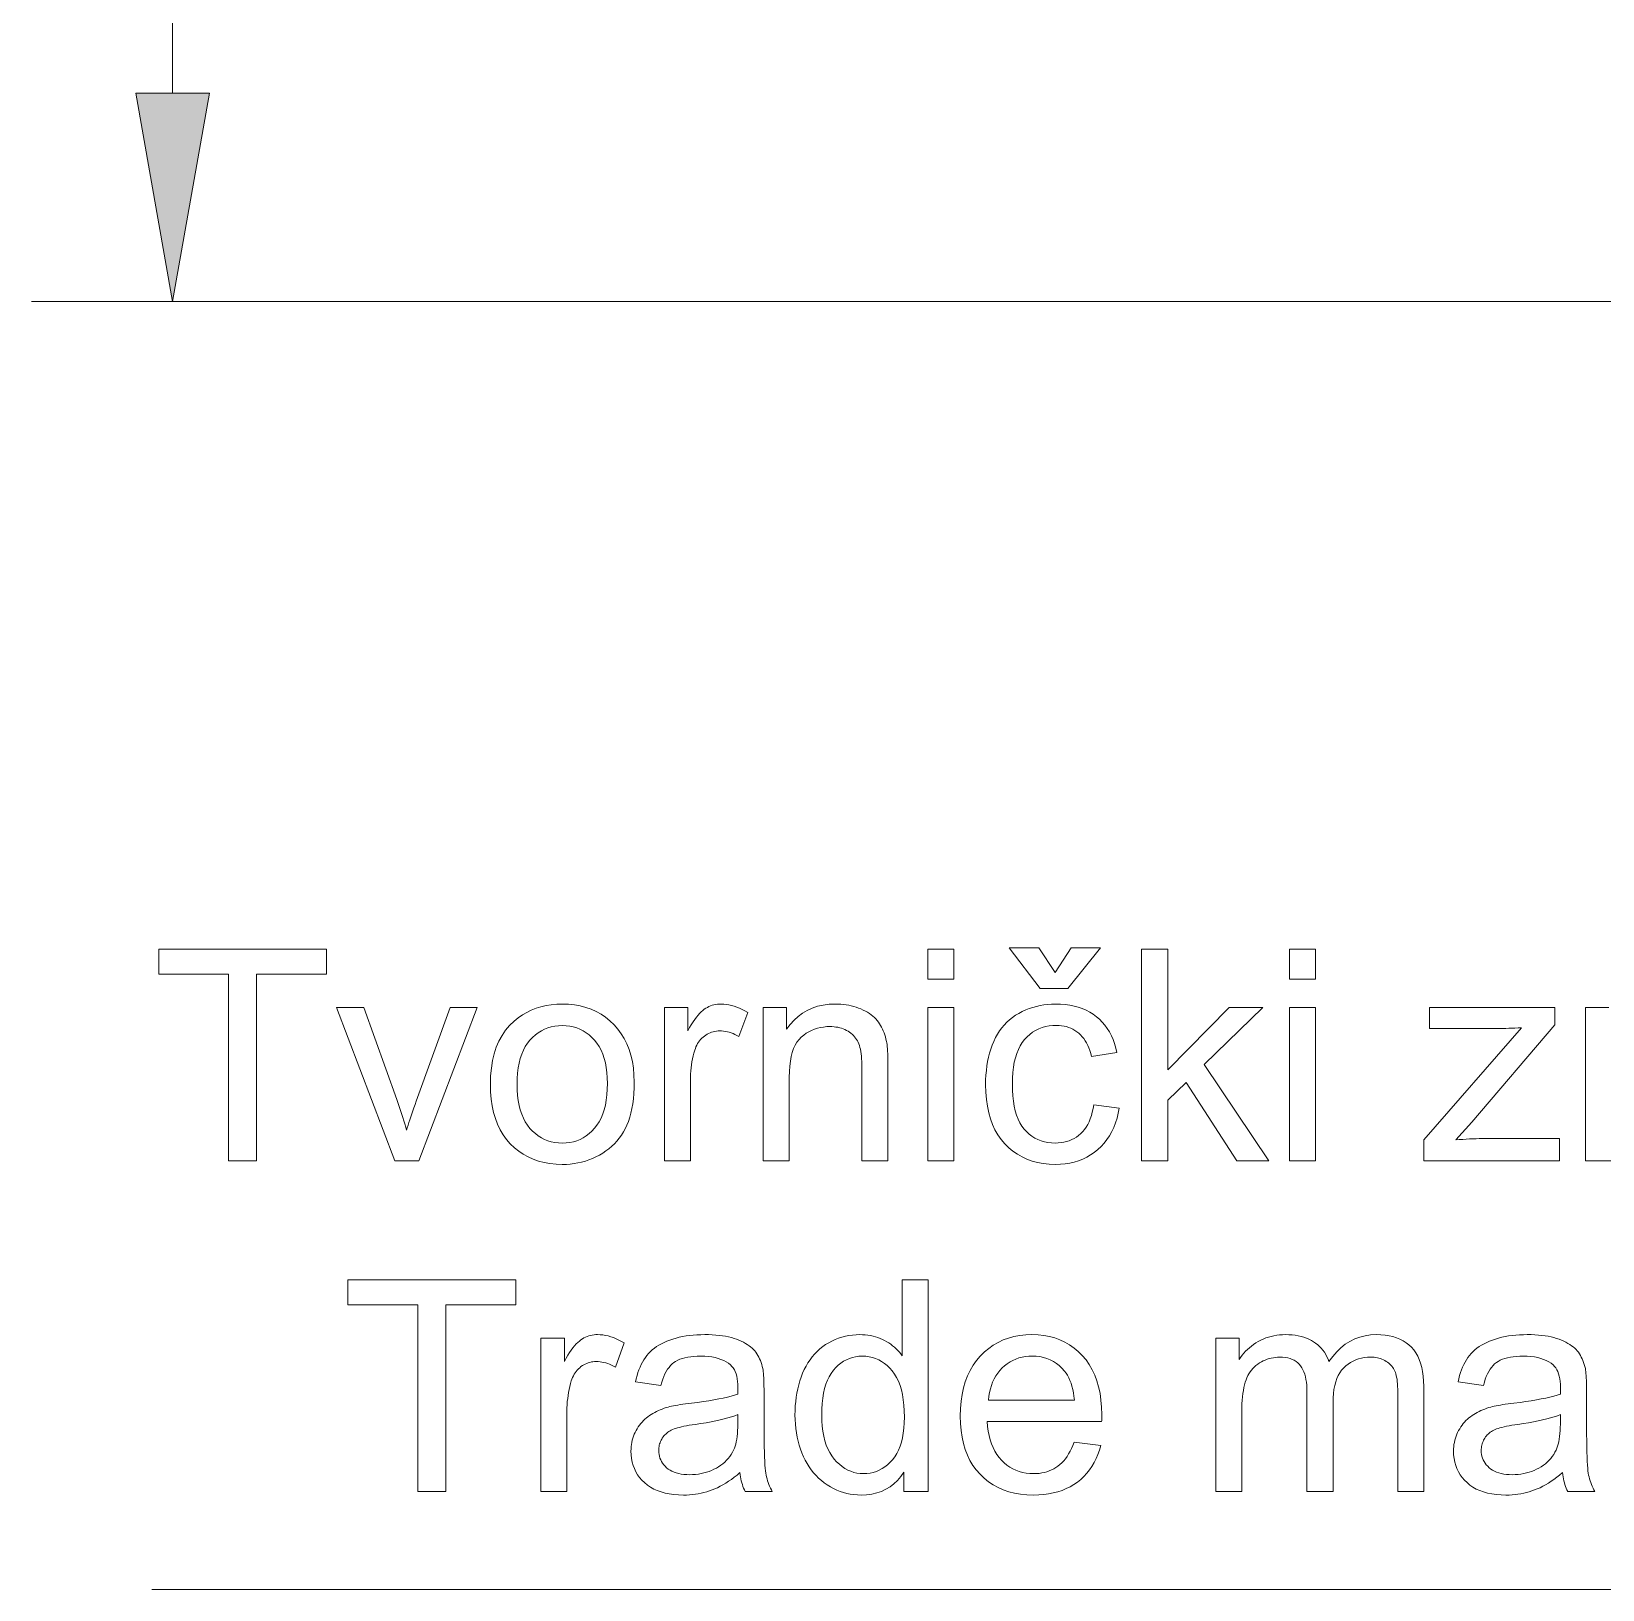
# Model space of a CAD drawing. Extents: x 0 to 297, y 0 to 420.
# Drawn here: x 26.98 to 49.23, y 108.75 to 130.82 of the extents above; entities that cross this region are included whole.
import ezdxf

# ---------------------------------------------------------------- set-up
doc = ezdxf.new("R2010")
doc.units = 0

msp = doc.modelspace()

# ---------------------------------------------------------------- linework, layer by layer
at = {"color": 7, "lineweight": 13}
for p, q in [((28.981, 129.944), (28.981, 364.335)), ((69.775, 126.99), (26.981, 126.99))]:
    msp.add_line(p, q, dxfattribs=at)
for points in [[(72.869, 130.515), (58.469, 108.75), (28.686, 108.75)], [(49.356, 114.82), (48.988, 114.82), (48.988, 116.993), (49.319, 116.993)]]:
    msp.add_lwpolyline(points, dxfattribs=at)
for points in [[(28.46, 129.944), (28.981, 126.99), (29.502, 129.944)], [(29.772, 114.82), (29.772, 117.466), (28.784, 117.466), (28.784, 117.82), (31.162, 117.82), (31.162, 117.466), (30.169, 117.466), (30.169, 114.82)], [(39.677, 117.396), (39.677, 117.82), (40.045, 117.82), (40.045, 117.396)], [(41.478, 117.488), (41.703, 117.836), (42.12, 117.836), (41.66, 117.263), (41.267, 117.263), (40.825, 117.836), (41.246, 117.836)], [(42.703, 114.82), (42.703, 117.82), (43.072, 117.82), (43.072, 116.109), (43.943, 116.993), (44.42, 116.993), (43.589, 116.187), (44.504, 114.82), (44.05, 114.82), (43.332, 115.931), (43.072, 115.682), (43.072, 114.82)], [(44.799, 117.396), (44.799, 117.82), (45.167, 117.82), (45.167, 117.396)], [(33.48, 115.907), (33.484, 116.024), (33.494, 116.136), (33.51, 116.241), (33.534, 116.339), (33.564, 116.432), (33.601, 116.518), (33.645, 116.598), (33.695, 116.672), (33.752, 116.74), (33.816, 116.801), (33.873, 116.847), (33.933, 116.888), (33.995, 116.924), (34.06, 116.955), (34.127, 116.982), (34.196, 117.004), (34.269, 117.021), (34.343, 117.033), (34.42, 117.04), (34.499, 117.042), (34.587, 117.039), (34.672, 117.031), (34.753, 117.016), (34.832, 116.995), (34.907, 116.969), (34.978, 116.937), (35.047, 116.898), (35.112, 116.854), (35.173, 116.805), (35.232, 116.749), (35.286, 116.688), (35.334, 116.622), (35.377, 116.552), (35.414, 116.478), (35.445, 116.399), (35.471, 116.316), (35.491, 116.228), (35.505, 116.135), (35.514, 116.039), (35.516, 115.937), (35.515, 115.855), (35.511, 115.777), (35.505, 115.702), (35.496, 115.63), (35.485, 115.563), (35.471, 115.498), (35.455, 115.438), (35.436, 115.381), (35.414, 115.327), (35.391, 115.277), (35.364, 115.23), (35.336, 115.185), (35.305, 115.143), (35.272, 115.102), (35.236, 115.064), (35.198, 115.028), (35.158, 114.993), (35.116, 114.961), (35.071, 114.932), (35.024, 114.904), (34.976, 114.879), (34.926, 114.856), (34.876, 114.836), (34.825, 114.819), (34.773, 114.804), (34.72, 114.792), (34.666, 114.783), (34.611, 114.776), (34.556, 114.772), (34.499, 114.771), (34.41, 114.774), (34.324, 114.783), (34.241, 114.797), (34.162, 114.818), (34.087, 114.844), (34.015, 114.876), (33.946, 114.914), (33.881, 114.958), (33.82, 115.008), (33.762, 115.064), (33.708, 115.125), (33.66, 115.191), (33.618, 115.262), (33.582, 115.339), (33.551, 115.421), (33.525, 115.508), (33.506, 115.6), (33.491, 115.697), (33.483, 115.799)], [(35.944, 114.82), (35.944, 116.993), (36.276, 116.993), (36.276, 116.664), (36.301, 116.708), (36.326, 116.75), (36.35, 116.788), (36.374, 116.824), (36.398, 116.856), (36.421, 116.885), (36.444, 116.91), (36.466, 116.933), (36.488, 116.952), (36.51, 116.969), (36.532, 116.983), (36.554, 116.995), (36.576, 117.006), (36.599, 117.016), (36.623, 117.024), (36.647, 117.031), (36.671, 117.036), (36.696, 117.039), (36.721, 117.042), (36.746, 117.042), (36.784, 117.041), (36.821, 117.038), (36.859, 117.032), (36.896, 117.023), (36.934, 117.013), (36.972, 117), (37.01, 116.984), (37.048, 116.966), (37.086, 116.946), (37.125, 116.924), (36.998, 116.582), (36.971, 116.597), (36.944, 116.611), (36.917, 116.623), (36.89, 116.633), (36.863, 116.642), (36.836, 116.649), (36.809, 116.655), (36.782, 116.659), (36.755, 116.661), (36.728, 116.662), (36.704, 116.661), (36.681, 116.659), (36.658, 116.655), (36.635, 116.65), (36.613, 116.644), (36.592, 116.636), (36.571, 116.626), (36.55, 116.615), (36.53, 116.603), (36.511, 116.589), (36.492, 116.574), (36.475, 116.558), (36.458, 116.54), (36.443, 116.522), (36.429, 116.502), (36.415, 116.482), (36.403, 116.46), (36.392, 116.437), (36.383, 116.413), (36.374, 116.388), (36.362, 116.348), (36.352, 116.307), (36.343, 116.266), (36.335, 116.224), (36.328, 116.182), (36.322, 116.139), (36.318, 116.094), (36.315, 116.05), (36.313, 116.004), (36.312, 115.958), (36.312, 114.82)], [(37.344, 114.82), (37.344, 116.993), (37.675, 116.993), (37.675, 116.684), (37.725, 116.752), (37.78, 116.813), (37.838, 116.867), (37.901, 116.913), (37.968, 116.953), (38.039, 116.985), (38.115, 117.01), (38.195, 117.028), (38.279, 117.039), (38.367, 117.042), (38.406, 117.042), (38.444, 117.04), (38.482, 117.036), (38.519, 117.031), (38.556, 117.025), (38.591, 117.017), (38.626, 117.008), (38.661, 116.997), (38.695, 116.985), (38.728, 116.972), (38.76, 116.957), (38.791, 116.942), (38.82, 116.925), (38.847, 116.908), (38.872, 116.89), (38.896, 116.871), (38.918, 116.851), (38.939, 116.831), (38.958, 116.809), (38.975, 116.787), (38.991, 116.763), (39.006, 116.739), (39.019, 116.714), (39.032, 116.688), (39.044, 116.661), (39.055, 116.634), (39.065, 116.605), (39.074, 116.576), (39.082, 116.546), (39.089, 116.514), (39.093, 116.492), (39.097, 116.467), (39.1, 116.439), (39.102, 116.408), (39.105, 116.374), (39.107, 116.336), (39.108, 116.296), (39.109, 116.252), (39.11, 116.206), (39.11, 116.156), (39.11, 114.82), (38.741, 114.82), (38.741, 116.142), (38.741, 116.186), (38.74, 116.227), (38.738, 116.267), (38.735, 116.304), (38.731, 116.339), (38.726, 116.371), (38.72, 116.401), (38.714, 116.429), (38.707, 116.455), (38.699, 116.479), (38.689, 116.5), (38.679, 116.521), (38.667, 116.541), (38.653, 116.561), (38.639, 116.579), (38.623, 116.596), (38.606, 116.613), (38.587, 116.628), (38.567, 116.643), (38.546, 116.657), (38.524, 116.669), (38.501, 116.681), (38.477, 116.691), (38.452, 116.699), (38.427, 116.707), (38.401, 116.713), (38.374, 116.717), (38.347, 116.72), (38.318, 116.722), (38.289, 116.723), (38.243, 116.722), (38.198, 116.717), (38.154, 116.71), (38.111, 116.699), (38.07, 116.686), (38.03, 116.669), (37.991, 116.65), (37.954, 116.628), (37.918, 116.602), (37.883, 116.574), (37.851, 116.541), (37.822, 116.503), (37.796, 116.46), (37.774, 116.411), (37.755, 116.357), (37.739, 116.298), (37.728, 116.233), (37.719, 116.163), (37.714, 116.088), (37.712, 116.007), (37.712, 114.82)], [(42.024, 115.616), (42.386, 115.569), (42.372, 115.496), (42.355, 115.426), (42.334, 115.359), (42.309, 115.295), (42.28, 115.235), (42.248, 115.178), (42.212, 115.124), (42.173, 115.074), (42.129, 115.027), (42.082, 114.983), (42.032, 114.942), (41.98, 114.906), (41.925, 114.875), (41.869, 114.847), (41.81, 114.824), (41.749, 114.805), (41.685, 114.79), (41.62, 114.779), (41.552, 114.773), (41.482, 114.771), (41.394, 114.774), (41.31, 114.783), (41.23, 114.797), (41.153, 114.818), (41.079, 114.844), (41.009, 114.876), (40.943, 114.914), (40.88, 114.958), (40.82, 115.007), (40.764, 115.063), (40.713, 115.123), (40.667, 115.189), (40.626, 115.26), (40.591, 115.336), (40.561, 115.417), (40.537, 115.503), (40.518, 115.595), (40.504, 115.691), (40.496, 115.792), (40.493, 115.898), (40.494, 115.968), (40.498, 116.036), (40.504, 116.102), (40.512, 116.166), (40.522, 116.228), (40.535, 116.289), (40.55, 116.348), (40.568, 116.405), (40.588, 116.461), (40.61, 116.514), (40.634, 116.566), (40.661, 116.615), (40.691, 116.661), (40.723, 116.704), (40.757, 116.745), (40.794, 116.784), (40.833, 116.819), (40.874, 116.852), (40.918, 116.883), (40.965, 116.91), (41.013, 116.935), (41.062, 116.958), (41.112, 116.978), (41.162, 116.995), (41.214, 117.009), (41.266, 117.021), (41.319, 117.031), (41.373, 117.037), (41.428, 117.041), (41.484, 117.042), (41.553, 117.041), (41.62, 117.035), (41.684, 117.026), (41.746, 117.014), (41.805, 116.998), (41.862, 116.978), (41.916, 116.955), (41.968, 116.928), (42.016, 116.897), (42.063, 116.863), (42.106, 116.826), (42.146, 116.786), (42.183, 116.742), (42.217, 116.696), (42.247, 116.647), (42.275, 116.594), (42.299, 116.539), (42.319, 116.481), (42.337, 116.419), (42.351, 116.355), (41.993, 116.3), (41.982, 116.342), (41.97, 116.383), (41.955, 116.421), (41.94, 116.457), (41.922, 116.491), (41.903, 116.523), (41.883, 116.553), (41.861, 116.58), (41.837, 116.606), (41.812, 116.629), (41.786, 116.65), (41.758, 116.669), (41.729, 116.685), (41.699, 116.7), (41.669, 116.712), (41.637, 116.722), (41.604, 116.73), (41.569, 116.735), (41.534, 116.738), (41.498, 116.74), (41.443, 116.738), (41.391, 116.732), (41.34, 116.722), (41.292, 116.708), (41.246, 116.69), (41.202, 116.668), (41.159, 116.642), (41.119, 116.612), (41.082, 116.578), (41.046, 116.54), (41.013, 116.498), (40.983, 116.451), (40.957, 116.399), (40.934, 116.343), (40.915, 116.282), (40.9, 116.217), (40.887, 116.147), (40.879, 116.072), (40.874, 115.993), (40.872, 115.909), (40.873, 115.823), (40.878, 115.743), (40.887, 115.667), (40.899, 115.597), (40.914, 115.531), (40.932, 115.469), (40.954, 115.413), (40.979, 115.361), (41.008, 115.314), (41.04, 115.272), (41.074, 115.235), (41.111, 115.201), (41.149, 115.171), (41.19, 115.145), (41.233, 115.123), (41.278, 115.106), (41.325, 115.092), (41.374, 115.082), (41.425, 115.076), (41.478, 115.074), (41.52, 115.075), (41.561, 115.079), (41.601, 115.086), (41.64, 115.095), (41.677, 115.107), (41.712, 115.122), (41.746, 115.139), (41.779, 115.159), (41.81, 115.182), (41.84, 115.207), (41.868, 115.235), (41.894, 115.266), (41.917, 115.299), (41.939, 115.336), (41.958, 115.376), (41.976, 115.418), (41.991, 115.463), (42.004, 115.511), (42.015, 115.562)], [(32.126, 114.82), (31.299, 116.993), (31.688, 116.993), (32.154, 115.692), (32.169, 115.649), (32.184, 115.607), (32.199, 115.564), (32.213, 115.521), (32.227, 115.477), (32.241, 115.433), (32.254, 115.389), (32.267, 115.344), (32.281, 115.299), (32.293, 115.254), (32.304, 115.289), (32.315, 115.325), (32.326, 115.363), (32.339, 115.402), (32.352, 115.443), (32.366, 115.485), (32.381, 115.529), (32.397, 115.573), (32.413, 115.62), (32.43, 115.667), (32.913, 116.993), (33.292, 116.993), (32.469, 114.82)], [(39.677, 114.82), (39.677, 116.993), (40.045, 116.993), (40.045, 114.82)], [(44.799, 114.82), (44.799, 116.993), (45.167, 116.993), (45.167, 114.82)], [(46.698, 114.82), (46.698, 115.119), (48.081, 116.707), (48.035, 116.704), (47.989, 116.702), (47.945, 116.701), (47.902, 116.699), (47.86, 116.698), (47.819, 116.696), (47.779, 116.696), (47.74, 116.695), (47.702, 116.695), (47.666, 116.694), (46.78, 116.694), (46.78, 116.993), (48.556, 116.993), (48.556, 116.75), (47.379, 115.37), (47.152, 115.119), (47.201, 115.122), (47.25, 115.125), (47.298, 115.128), (47.345, 115.131), (47.392, 115.133), (47.438, 115.134), (47.484, 115.136), (47.529, 115.136), (47.573, 115.137), (47.617, 115.137), (48.621, 115.137), (48.621, 114.82)], [(33.859, 115.907), (33.861, 115.825), (33.866, 115.748), (33.875, 115.675), (33.888, 115.606), (33.904, 115.542), (33.924, 115.481), (33.948, 115.425), (33.975, 115.373), (34.006, 115.325), (34.041, 115.281), (34.078, 115.242), (34.118, 115.207), (34.159, 115.176), (34.202, 115.149), (34.247, 115.126), (34.293, 115.107), (34.342, 115.092), (34.393, 115.082), (34.445, 115.076), (34.499, 115.074), (34.553, 115.076), (34.605, 115.082), (34.656, 115.093), (34.704, 115.107), (34.751, 115.126), (34.795, 115.149), (34.838, 115.176), (34.879, 115.207), (34.918, 115.243), (34.956, 115.282), (34.99, 115.326), (35.021, 115.375), (35.049, 115.427), (35.072, 115.485), (35.092, 115.546), (35.109, 115.612), (35.121, 115.682), (35.131, 115.757), (35.136, 115.836), (35.138, 115.919), (35.136, 115.998), (35.13, 116.072), (35.121, 116.143), (35.109, 116.21), (35.092, 116.273), (35.072, 116.332), (35.048, 116.388), (35.021, 116.439), (34.989, 116.486), (34.955, 116.53), (34.917, 116.569), (34.878, 116.605), (34.837, 116.636), (34.794, 116.663), (34.749, 116.686), (34.703, 116.704), (34.655, 116.719), (34.605, 116.729), (34.553, 116.735), (34.499, 116.737), (34.445, 116.735), (34.393, 116.729), (34.342, 116.719), (34.293, 116.704), (34.247, 116.686), (34.202, 116.663), (34.159, 116.636), (34.118, 116.605), (34.078, 116.57), (34.041, 116.531), (34.006, 116.487), (33.975, 116.44), (33.948, 116.388), (33.924, 116.332), (33.904, 116.271), (33.888, 116.207), (33.875, 116.138), (33.866, 116.065), (33.861, 115.988)], [(32.451, 110.138), (32.451, 112.784), (31.462, 112.784), (31.462, 113.138), (33.84, 113.138), (33.84, 112.784), (32.848, 112.784), (32.848, 110.138)], [(39.337, 110.138), (39.337, 110.412), (39.294, 110.351), (39.247, 110.296), (39.195, 110.247), (39.141, 110.205), (39.082, 110.17), (39.019, 110.14), (38.952, 110.118), (38.882, 110.102), (38.807, 110.092), (38.729, 110.089), (38.678, 110.09), (38.627, 110.094), (38.577, 110.102), (38.528, 110.112), (38.48, 110.125), (38.432, 110.14), (38.386, 110.159), (38.34, 110.18), (38.295, 110.205), (38.251, 110.232), (38.209, 110.262), (38.168, 110.294), (38.129, 110.328), (38.093, 110.365), (38.058, 110.404), (38.025, 110.445), (37.994, 110.488), (37.966, 110.534), (37.939, 110.582), (37.914, 110.632), (37.891, 110.684), (37.871, 110.738), (37.853, 110.793), (37.837, 110.85), (37.824, 110.908), (37.813, 110.968), (37.805, 111.029), (37.799, 111.092), (37.795, 111.157), (37.794, 111.222), (37.795, 111.287), (37.798, 111.35), (37.804, 111.412), (37.811, 111.473), (37.821, 111.533), (37.833, 111.591), (37.847, 111.648), (37.863, 111.704), (37.882, 111.759), (37.902, 111.813), (37.925, 111.865), (37.95, 111.914), (37.977, 111.961), (38.007, 112.005), (38.038, 112.047), (38.072, 112.086), (38.107, 112.123), (38.145, 112.158), (38.186, 112.19), (38.228, 112.219), (38.272, 112.246), (38.317, 112.27), (38.363, 112.291), (38.41, 112.309), (38.458, 112.325), (38.507, 112.338), (38.557, 112.348), (38.608, 112.355), (38.66, 112.359), (38.713, 112.36), (38.752, 112.359), (38.79, 112.357), (38.827, 112.353), (38.863, 112.347), (38.899, 112.34), (38.933, 112.33), (38.967, 112.32), (39, 112.307), (39.032, 112.293), (39.063, 112.277), (39.093, 112.26), (39.122, 112.242), (39.15, 112.223), (39.176, 112.203), (39.202, 112.182), (39.226, 112.16), (39.25, 112.137), (39.272, 112.113), (39.293, 112.088), (39.312, 112.061), (39.312, 113.138), (39.679, 113.138), (39.679, 110.138)], [(34.196, 110.138), (34.196, 112.311), (34.528, 112.311), (34.528, 111.982), (34.553, 112.026), (34.578, 112.068), (34.602, 112.106), (34.626, 112.141), (34.65, 112.174), (34.673, 112.202), (34.696, 112.228), (34.719, 112.251), (34.741, 112.27), (34.762, 112.287), (34.784, 112.301), (34.806, 112.313), (34.829, 112.324), (34.852, 112.334), (34.875, 112.342), (34.899, 112.348), (34.923, 112.354), (34.948, 112.357), (34.973, 112.36), (34.999, 112.36), (35.036, 112.359), (35.073, 112.356), (35.111, 112.35), (35.149, 112.341), (35.186, 112.331), (35.224, 112.318), (35.262, 112.302), (35.301, 112.284), (35.339, 112.264), (35.377, 112.242), (35.25, 111.9), (35.223, 111.915), (35.196, 111.929), (35.169, 111.941), (35.142, 111.951), (35.115, 111.96), (35.088, 111.967), (35.061, 111.972), (35.034, 111.976), (35.007, 111.979), (34.98, 111.98), (34.956, 111.979), (34.933, 111.977), (34.91, 111.973), (34.888, 111.968), (34.866, 111.961), (34.844, 111.953), (34.823, 111.944), (34.803, 111.933), (34.783, 111.921), (34.763, 111.907), (34.745, 111.892), (34.727, 111.876), (34.711, 111.858), (34.695, 111.84), (34.681, 111.82), (34.668, 111.8), (34.656, 111.778), (34.645, 111.755), (34.635, 111.731), (34.626, 111.705), (34.615, 111.666), (34.604, 111.625), (34.595, 111.584), (34.587, 111.542), (34.58, 111.5), (34.575, 111.456), (34.57, 111.412), (34.567, 111.368), (34.565, 111.322), (34.565, 111.276), (34.565, 110.138)], [(37.014, 110.406), (36.974, 110.372), (36.933, 110.34), (36.893, 110.311), (36.853, 110.283), (36.814, 110.258), (36.774, 110.234), (36.735, 110.213), (36.697, 110.193), (36.658, 110.176), (36.62, 110.16), (36.582, 110.147), (36.544, 110.135), (36.504, 110.124), (36.465, 110.115), (36.424, 110.107), (36.383, 110.1), (36.342, 110.095), (36.3, 110.092), (36.257, 110.089), (36.214, 110.089), (36.144, 110.091), (36.078, 110.096), (36.014, 110.105), (35.954, 110.117), (35.898, 110.133), (35.844, 110.152), (35.794, 110.174), (35.747, 110.201), (35.704, 110.23), (35.664, 110.264), (35.627, 110.3), (35.594, 110.338), (35.566, 110.377), (35.541, 110.419), (35.519, 110.463), (35.502, 110.509), (35.489, 110.556), (35.479, 110.606), (35.473, 110.657), (35.471, 110.711), (35.472, 110.743), (35.474, 110.774), (35.478, 110.804), (35.483, 110.834), (35.49, 110.864), (35.498, 110.892), (35.507, 110.921), (35.518, 110.949), (35.53, 110.976), (35.544, 111.002), (35.559, 111.028), (35.575, 111.053), (35.592, 111.077), (35.609, 111.1), (35.628, 111.121), (35.647, 111.142), (35.668, 111.162), (35.689, 111.18), (35.711, 111.198), (35.734, 111.214), (35.758, 111.23), (35.783, 111.245), (35.808, 111.259), (35.833, 111.272), (35.859, 111.284), (35.886, 111.296), (35.914, 111.307), (35.942, 111.317), (35.97, 111.326), (35.999, 111.335), (36.022, 111.341), (36.047, 111.346), (36.074, 111.352), (36.104, 111.358), (36.135, 111.363), (36.169, 111.369), (36.205, 111.374), (36.244, 111.38), (36.284, 111.385), (36.327, 111.39), (36.414, 111.401), (36.496, 111.412), (36.573, 111.424), (36.646, 111.436), (36.714, 111.449), (36.777, 111.461), (36.836, 111.475), (36.89, 111.488), (36.939, 111.503), (36.984, 111.517), (36.984, 111.532), (36.984, 111.545), (36.985, 111.558), (36.985, 111.569), (36.985, 111.579), (36.985, 111.588), (36.986, 111.596), (36.986, 111.603), (36.986, 111.609), (36.986, 111.613), (36.985, 111.657), (36.982, 111.698), (36.976, 111.736), (36.969, 111.772), (36.96, 111.805), (36.948, 111.836), (36.935, 111.863), (36.919, 111.888), (36.901, 111.911), (36.881, 111.931), (36.852, 111.954), (36.819, 111.975), (36.784, 111.994), (36.746, 112.01), (36.706, 112.024), (36.663, 112.035), (36.616, 112.044), (36.568, 112.05), (36.516, 112.054), (36.462, 112.055), (36.411, 112.054), (36.363, 112.052), (36.318, 112.047), (36.276, 112.041), (36.236, 112.033), (36.199, 112.023), (36.165, 112.011), (36.133, 111.997), (36.104, 111.982), (36.078, 111.964), (36.054, 111.945), (36.031, 111.922), (36.01, 111.897), (35.989, 111.869), (35.97, 111.838), (35.953, 111.805), (35.936, 111.768), (35.921, 111.729), (35.907, 111.687), (35.895, 111.642), (35.535, 111.691), (35.545, 111.736), (35.557, 111.78), (35.57, 111.822), (35.584, 111.862), (35.6, 111.9), (35.617, 111.937), (35.635, 111.971), (35.654, 112.004), (35.675, 112.035), (35.696, 112.065), (35.72, 112.092), (35.745, 112.119), (35.773, 112.144), (35.803, 112.168), (35.834, 112.19), (35.868, 112.212), (35.903, 112.232), (35.941, 112.25), (35.98, 112.268), (36.022, 112.284), (36.065, 112.298), (36.11, 112.311), (36.156, 112.323), (36.203, 112.333), (36.252, 112.341), (36.302, 112.348), (36.353, 112.353), (36.406, 112.357), (36.46, 112.359), (36.515, 112.36), (36.57, 112.36), (36.622, 112.358), (36.673, 112.354), (36.721, 112.35), (36.767, 112.344), (36.811, 112.337), (36.854, 112.328), (36.894, 112.318), (36.931, 112.307), (36.967, 112.295), (37.001, 112.281), (37.033, 112.267), (37.063, 112.252), (37.092, 112.237), (37.118, 112.221), (37.143, 112.204), (37.166, 112.187), (37.187, 112.168), (37.206, 112.15), (37.223, 112.13), (37.239, 112.11), (37.254, 112.088), (37.268, 112.066), (37.281, 112.042), (37.293, 112.018), (37.304, 111.992), (37.314, 111.966), (37.323, 111.938), (37.331, 111.909), (37.338, 111.879), (37.341, 111.859), (37.344, 111.836), (37.347, 111.809), (37.349, 111.78), (37.351, 111.747), (37.353, 111.712), (37.354, 111.673), (37.355, 111.632), (37.356, 111.587), (37.356, 111.54), (37.356, 111.049), (37.356, 110.95), (37.357, 110.858), (37.358, 110.774), (37.36, 110.698), (37.362, 110.629), (37.365, 110.568), (37.368, 110.514), (37.371, 110.468), (37.375, 110.43), (37.38, 110.399), (37.385, 110.372), (37.391, 110.345), (37.398, 110.318), (37.406, 110.292), (37.415, 110.266), (37.424, 110.24), (37.435, 110.214), (37.447, 110.188), (37.459, 110.163), (37.473, 110.138), (37.088, 110.138), (37.077, 110.161), (37.067, 110.185), (37.057, 110.21), (37.049, 110.236), (37.041, 110.262), (37.034, 110.289), (37.028, 110.317), (37.023, 110.346), (37.018, 110.376)], [(41.746, 110.838), (42.126, 110.791), (42.107, 110.725), (42.084, 110.663), (42.058, 110.604), (42.03, 110.548), (41.998, 110.494), (41.963, 110.444), (41.925, 110.397), (41.884, 110.353), (41.84, 110.311), (41.793, 110.273), (41.743, 110.238), (41.69, 110.207), (41.634, 110.179), (41.576, 110.155), (41.515, 110.135), (41.452, 110.118), (41.386, 110.105), (41.317, 110.096), (41.245, 110.091), (41.171, 110.089), (41.077, 110.092), (40.988, 110.101), (40.902, 110.115), (40.821, 110.136), (40.743, 110.162), (40.669, 110.194), (40.6, 110.233), (40.534, 110.277), (40.472, 110.327), (40.414, 110.382), (40.361, 110.444), (40.314, 110.509), (40.272, 110.58), (40.236, 110.655), (40.205, 110.735), (40.18, 110.82), (40.16, 110.909), (40.146, 111.004), (40.138, 111.102), (40.135, 111.206), (40.138, 111.313), (40.146, 111.416), (40.16, 111.513), (40.18, 111.606), (40.206, 111.693), (40.237, 111.776), (40.273, 111.854), (40.316, 111.926), (40.364, 111.994), (40.417, 112.057), (40.476, 112.115), (40.537, 112.166), (40.602, 112.212), (40.67, 112.251), (40.742, 112.285), (40.817, 112.312), (40.895, 112.333), (40.977, 112.348), (41.062, 112.357), (41.15, 112.36), (41.236, 112.357), (41.318, 112.348), (41.397, 112.334), (41.473, 112.313), (41.546, 112.286), (41.616, 112.253), (41.682, 112.215), (41.745, 112.17), (41.805, 112.12), (41.862, 112.064), (41.915, 112.002), (41.962, 111.935), (42.003, 111.864), (42.039, 111.788), (42.069, 111.706), (42.094, 111.621), (42.114, 111.53), (42.127, 111.434), (42.136, 111.334), (42.138, 111.229), (42.138, 111.222), (42.138, 111.214), (42.138, 111.206), (42.138, 111.197), (42.138, 111.188), (42.138, 111.178), (42.137, 111.167), (42.137, 111.155), (42.137, 111.143), (42.136, 111.13), (40.516, 111.13), (40.521, 111.06), (40.53, 110.994), (40.543, 110.931), (40.558, 110.871), (40.577, 110.814), (40.598, 110.761), (40.624, 110.711), (40.652, 110.665), (40.683, 110.622), (40.718, 110.582), (40.756, 110.546), (40.795, 110.513), (40.836, 110.485), (40.878, 110.46), (40.923, 110.439), (40.969, 110.422), (41.017, 110.409), (41.067, 110.399), (41.119, 110.394), (41.173, 110.392), (41.213, 110.393), (41.251, 110.396), (41.289, 110.401), (41.325, 110.409), (41.36, 110.418), (41.394, 110.43), (41.427, 110.444), (41.459, 110.46), (41.489, 110.478), (41.518, 110.498), (41.546, 110.521), (41.573, 110.546), (41.599, 110.573), (41.624, 110.603), (41.647, 110.636), (41.669, 110.671), (41.69, 110.709), (41.71, 110.75), (41.728, 110.792)], [(43.753, 110.138), (43.753, 112.311), (44.083, 112.311), (44.083, 112.006), (44.104, 112.038), (44.126, 112.068), (44.15, 112.096), (44.175, 112.124), (44.202, 112.15), (44.23, 112.175), (44.259, 112.199), (44.289, 112.222), (44.321, 112.243), (44.355, 112.263), (44.389, 112.282), (44.425, 112.298), (44.461, 112.313), (44.498, 112.325), (44.536, 112.336), (44.575, 112.345), (44.616, 112.352), (44.657, 112.356), (44.699, 112.359), (44.741, 112.36), (44.789, 112.359), (44.835, 112.356), (44.879, 112.351), (44.921, 112.344), (44.961, 112.335), (45, 112.324), (45.037, 112.311), (45.072, 112.296), (45.106, 112.279), (45.137, 112.26), (45.167, 112.239), (45.196, 112.217), (45.222, 112.193), (45.246, 112.167), (45.269, 112.14), (45.29, 112.111), (45.309, 112.08), (45.326, 112.048), (45.342, 112.015), (45.355, 111.98), (45.409, 112.052), (45.465, 112.117), (45.524, 112.174), (45.587, 112.223), (45.652, 112.265), (45.721, 112.299), (45.793, 112.326), (45.867, 112.345), (45.945, 112.356), (46.027, 112.36), (46.09, 112.358), (46.15, 112.353), (46.207, 112.344), (46.261, 112.332), (46.313, 112.315), (46.361, 112.296), (46.406, 112.273), (46.448, 112.246), (46.488, 112.215), (46.524, 112.181), (46.557, 112.143), (46.587, 112.102), (46.613, 112.056), (46.635, 112.007), (46.654, 111.954), (46.67, 111.897), (46.682, 111.836), (46.691, 111.771), (46.696, 111.702), (46.698, 111.63), (46.698, 110.138), (46.332, 110.138), (46.332, 111.507), (46.331, 111.55), (46.33, 111.59), (46.328, 111.628), (46.326, 111.664), (46.323, 111.697), (46.319, 111.728), (46.314, 111.756), (46.309, 111.781), (46.303, 111.804), (46.296, 111.825), (46.288, 111.844), (46.279, 111.862), (46.269, 111.88), (46.258, 111.897), (46.245, 111.913), (46.232, 111.928), (46.217, 111.943), (46.201, 111.956), (46.184, 111.969), (46.166, 111.982), (46.147, 111.993), (46.127, 112.003), (46.106, 112.012), (46.085, 112.02), (46.063, 112.026), (46.041, 112.032), (46.018, 112.036), (45.994, 112.039), (45.97, 112.04), (45.945, 112.041), (45.9, 112.039), (45.856, 112.035), (45.814, 112.027), (45.774, 112.017), (45.735, 112.003), (45.698, 111.986), (45.662, 111.966), (45.628, 111.943), (45.595, 111.918), (45.564, 111.889), (45.535, 111.856), (45.51, 111.82), (45.487, 111.781), (45.467, 111.737), (45.451, 111.69), (45.437, 111.64), (45.426, 111.585), (45.419, 111.527), (45.414, 111.466), (45.413, 111.4), (45.413, 110.138), (45.044, 110.138), (45.044, 111.55), (45.043, 111.598), (45.041, 111.643), (45.036, 111.686), (45.03, 111.727), (45.022, 111.765), (45.012, 111.8), (45, 111.834), (44.987, 111.864), (44.971, 111.892), (44.954, 111.918), (44.935, 111.942), (44.914, 111.962), (44.89, 111.981), (44.864, 111.997), (44.836, 112.01), (44.805, 112.021), (44.772, 112.03), (44.737, 112.036), (44.699, 112.04), (44.66, 112.041), (44.629, 112.04), (44.598, 112.038), (44.568, 112.034), (44.539, 112.028), (44.51, 112.021), (44.481, 112.012), (44.453, 112.001), (44.426, 111.989), (44.399, 111.975), (44.372, 111.959), (44.346, 111.942), (44.322, 111.923), (44.299, 111.903), (44.278, 111.882), (44.258, 111.858), (44.24, 111.834), (44.223, 111.807), (44.207, 111.78), (44.193, 111.75), (44.181, 111.72), (44.17, 111.687), (44.159, 111.651), (44.151, 111.613), (44.143, 111.571), (44.136, 111.527), (44.131, 111.481), (44.127, 111.431), (44.124, 111.379), (44.122, 111.323), (44.121, 111.265), (44.121, 110.138)], [(48.662, 110.406), (48.622, 110.372), (48.581, 110.34), (48.541, 110.311), (48.501, 110.283), (48.462, 110.258), (48.422, 110.234), (48.383, 110.213), (48.345, 110.193), (48.306, 110.176), (48.268, 110.16), (48.23, 110.147), (48.192, 110.135), (48.152, 110.124), (48.113, 110.115), (48.072, 110.107), (48.031, 110.1), (47.99, 110.095), (47.948, 110.092), (47.905, 110.089), (47.862, 110.089), (47.792, 110.091), (47.726, 110.096), (47.662, 110.105), (47.602, 110.117), (47.546, 110.133), (47.492, 110.152), (47.442, 110.174), (47.395, 110.201), (47.352, 110.23), (47.312, 110.264), (47.275, 110.3), (47.243, 110.338), (47.214, 110.377), (47.189, 110.419), (47.167, 110.463), (47.15, 110.509), (47.137, 110.556), (47.127, 110.606), (47.121, 110.657), (47.119, 110.711), (47.12, 110.743), (47.122, 110.774), (47.126, 110.804), (47.131, 110.834), (47.138, 110.864), (47.146, 110.892), (47.155, 110.921), (47.166, 110.949), (47.178, 110.976), (47.192, 111.002), (47.207, 111.028), (47.223, 111.053), (47.24, 111.077), (47.257, 111.1), (47.276, 111.121), (47.295, 111.142), (47.316, 111.162), (47.337, 111.18), (47.359, 111.198), (47.382, 111.214), (47.406, 111.23), (47.431, 111.245), (47.456, 111.259), (47.481, 111.272), (47.507, 111.284), (47.534, 111.296), (47.562, 111.307), (47.59, 111.317), (47.618, 111.326), (47.647, 111.335), (47.67, 111.341), (47.695, 111.346), (47.722, 111.352), (47.752, 111.358), (47.783, 111.363), (47.817, 111.369), (47.853, 111.374), (47.892, 111.38), (47.932, 111.385), (47.975, 111.39), (48.062, 111.401), (48.144, 111.412), (48.221, 111.424), (48.294, 111.436), (48.362, 111.449), (48.425, 111.461), (48.484, 111.475), (48.538, 111.488), (48.587, 111.503), (48.632, 111.517), (48.632, 111.532), (48.632, 111.545), (48.633, 111.558), (48.633, 111.569), (48.633, 111.579), (48.633, 111.588), (48.634, 111.596), (48.634, 111.603), (48.634, 111.609), (48.634, 111.613), (48.633, 111.657), (48.63, 111.698), (48.624, 111.736), (48.617, 111.772), (48.608, 111.805), (48.596, 111.836), (48.583, 111.863), (48.567, 111.888), (48.549, 111.911), (48.529, 111.931), (48.5, 111.954), (48.467, 111.975), (48.432, 111.994), (48.394, 112.01), (48.354, 112.024), (48.311, 112.035), (48.264, 112.044), (48.216, 112.05), (48.164, 112.054), (48.11, 112.055), (48.059, 112.054), (48.011, 112.052), (47.966, 112.047), (47.924, 112.041), (47.884, 112.033), (47.847, 112.023), (47.813, 112.011), (47.781, 111.997), (47.752, 111.982), (47.726, 111.964), (47.702, 111.945), (47.679, 111.922), (47.658, 111.897), (47.637, 111.869), (47.618, 111.838), (47.601, 111.805), (47.584, 111.768), (47.569, 111.729), (47.556, 111.687), (47.543, 111.642), (47.183, 111.691), (47.193, 111.736), (47.205, 111.78), (47.218, 111.822), (47.232, 111.862), (47.248, 111.9), (47.265, 111.937), (47.283, 111.971), (47.302, 112.004), (47.323, 112.035), (47.344, 112.065), (47.368, 112.092), (47.394, 112.119), (47.421, 112.144), (47.451, 112.168), (47.482, 112.19), (47.516, 112.212), (47.551, 112.232), (47.589, 112.25), (47.628, 112.268), (47.67, 112.284), (47.713, 112.298), (47.758, 112.311), (47.804, 112.323), (47.851, 112.333), (47.9, 112.341), (47.95, 112.348), (48.001, 112.353), (48.054, 112.357), (48.108, 112.359), (48.163, 112.36), (48.218, 112.36), (48.27, 112.358), (48.321, 112.354), (48.369, 112.35), (48.415, 112.344), (48.459, 112.337), (48.502, 112.328), (48.542, 112.318), (48.579, 112.307), (48.615, 112.295), (48.649, 112.281), (48.681, 112.267), (48.711, 112.252), (48.74, 112.237), (48.766, 112.221), (48.791, 112.204), (48.814, 112.187), (48.835, 112.168), (48.854, 112.15), (48.871, 112.13), (48.887, 112.11), (48.902, 112.088), (48.916, 112.066), (48.929, 112.042), (48.941, 112.018), (48.952, 111.992), (48.962, 111.966), (48.971, 111.938), (48.979, 111.909), (48.986, 111.879), (48.989, 111.859), (48.992, 111.836), (48.995, 111.809), (48.997, 111.78), (49, 111.747), (49.001, 111.712), (49.002, 111.673), (49.003, 111.632), (49.004, 111.587), (49.004, 111.54), (49.004, 111.049), (49.004, 110.95), (49.005, 110.858), (49.006, 110.774), (49.008, 110.698), (49.01, 110.629), (49.013, 110.568), (49.016, 110.514), (49.019, 110.468), (49.023, 110.43), (49.028, 110.399), (49.033, 110.372), (49.039, 110.345), (49.046, 110.318), (49.054, 110.292), (49.063, 110.266), (49.072, 110.24), (49.083, 110.214), (49.095, 110.188), (49.107, 110.163), (49.121, 110.138), (48.736, 110.138), (48.725, 110.161), (48.715, 110.185), (48.705, 110.21), (48.697, 110.236), (48.689, 110.262), (48.682, 110.289), (48.676, 110.317), (48.671, 110.346), (48.666, 110.376)], [(38.173, 111.222), (38.174, 111.141), (38.18, 111.064), (38.188, 110.991), (38.201, 110.922), (38.217, 110.858), (38.236, 110.797), (38.259, 110.741), (38.285, 110.689), (38.315, 110.642), (38.349, 110.598), (38.384, 110.559), (38.422, 110.524), (38.46, 110.493), (38.5, 110.466), (38.54, 110.443), (38.583, 110.425), (38.626, 110.41), (38.671, 110.4), (38.717, 110.394), (38.764, 110.392), (38.812, 110.394), (38.858, 110.4), (38.902, 110.409), (38.946, 110.423), (38.987, 110.441), (39.028, 110.463), (39.066, 110.488), (39.104, 110.518), (39.14, 110.552), (39.174, 110.589), (39.206, 110.631), (39.235, 110.676), (39.26, 110.726), (39.282, 110.78), (39.301, 110.839), (39.316, 110.901), (39.328, 110.967), (39.336, 111.038), (39.341, 111.113), (39.343, 111.192), (39.341, 111.279), (39.336, 111.361), (39.328, 111.438), (39.316, 111.511), (39.3, 111.579), (39.281, 111.642), (39.259, 111.7), (39.233, 111.754), (39.204, 111.802), (39.171, 111.847), (39.136, 111.886), (39.099, 111.922), (39.061, 111.953), (39.021, 111.98), (38.979, 112.003), (38.936, 112.022), (38.891, 112.037), (38.845, 112.047), (38.797, 112.053), (38.748, 112.055), (38.699, 112.053), (38.653, 112.047), (38.608, 112.037), (38.564, 112.023), (38.522, 112.005), (38.482, 111.983), (38.443, 111.957), (38.406, 111.927), (38.371, 111.893), (38.337, 111.855), (38.306, 111.812), (38.278, 111.765), (38.253, 111.714), (38.232, 111.657), (38.214, 111.596), (38.199, 111.531), (38.187, 111.461), (38.179, 111.386), (38.174, 111.307)], [(40.536, 111.433), (41.75, 111.433), (41.744, 111.487), (41.736, 111.537), (41.727, 111.585), (41.716, 111.631), (41.703, 111.673), (41.688, 111.713), (41.671, 111.75), (41.653, 111.784), (41.633, 111.816), (41.611, 111.845), (41.574, 111.885), (41.536, 111.921), (41.496, 111.953), (41.453, 111.981), (41.408, 112.004), (41.362, 112.023), (41.313, 112.038), (41.262, 112.049), (41.209, 112.055), (41.154, 112.057), (41.104, 112.056), (41.056, 112.051), (41.009, 112.042), (40.964, 112.03), (40.921, 112.015), (40.879, 111.996), (40.839, 111.974), (40.8, 111.949), (40.763, 111.92), (40.728, 111.888), (40.694, 111.852), (40.665, 111.815), (40.638, 111.775), (40.614, 111.733), (40.593, 111.689), (40.576, 111.642), (40.561, 111.594), (40.55, 111.542), (40.541, 111.489)], [(36.984, 111.229), (36.942, 111.212), (36.895, 111.197), (36.845, 111.182), (36.791, 111.167), (36.733, 111.153), (36.671, 111.139), (36.605, 111.126), (36.534, 111.113), (36.46, 111.101), (36.382, 111.089), (36.338, 111.083), (36.296, 111.076), (36.258, 111.069), (36.222, 111.062), (36.188, 111.055), (36.157, 111.047), (36.129, 111.04), (36.104, 111.032), (36.081, 111.024), (36.061, 111.016), (36.042, 111.007), (36.025, 110.998), (36.008, 110.988), (35.992, 110.977), (35.977, 110.965), (35.963, 110.953), (35.95, 110.94), (35.938, 110.926), (35.926, 110.911), (35.915, 110.896), (35.906, 110.88), (35.897, 110.864), (35.889, 110.847), (35.883, 110.83), (35.877, 110.813), (35.872, 110.795), (35.869, 110.777), (35.866, 110.759), (35.865, 110.74), (35.864, 110.721), (35.865, 110.692), (35.869, 110.664), (35.874, 110.637), (35.882, 110.611), (35.892, 110.586), (35.904, 110.562), (35.919, 110.539), (35.936, 110.517), (35.955, 110.496), (35.976, 110.476), (35.999, 110.457), (36.025, 110.44), (36.052, 110.425), (36.082, 110.413), (36.113, 110.402), (36.147, 110.393), (36.183, 110.386), (36.22, 110.381), (36.26, 110.378), (36.302, 110.377), (36.344, 110.378), (36.385, 110.381), (36.426, 110.386), (36.465, 110.392), (36.503, 110.401), (36.541, 110.411), (36.577, 110.423), (36.613, 110.437), (36.647, 110.453), (36.681, 110.47), (36.713, 110.49), (36.744, 110.51), (36.772, 110.532), (36.799, 110.556), (36.825, 110.581), (36.848, 110.607), (36.87, 110.634), (36.89, 110.663), (36.908, 110.694), (36.924, 110.725), (36.936, 110.751), (36.946, 110.78), (36.955, 110.811), (36.962, 110.844), (36.969, 110.88), (36.974, 110.918), (36.978, 110.958), (36.981, 111.001), (36.983, 111.046), (36.984, 111.094)], [(48.632, 111.229), (48.59, 111.212), (48.543, 111.197), (48.493, 111.182), (48.439, 111.167), (48.381, 111.153), (48.319, 111.139), (48.253, 111.126), (48.182, 111.113), (48.108, 111.101), (48.03, 111.089), (47.986, 111.083), (47.944, 111.076), (47.906, 111.069), (47.87, 111.062), (47.836, 111.055), (47.805, 111.047), (47.777, 111.04), (47.752, 111.032), (47.729, 111.024), (47.709, 111.016), (47.69, 111.007), (47.673, 110.998), (47.656, 110.988), (47.64, 110.977), (47.625, 110.965), (47.611, 110.953), (47.598, 110.94), (47.586, 110.926), (47.574, 110.911), (47.563, 110.896), (47.554, 110.88), (47.545, 110.864), (47.537, 110.847), (47.531, 110.83), (47.525, 110.813), (47.52, 110.795), (47.517, 110.777), (47.514, 110.759), (47.513, 110.74), (47.512, 110.721), (47.513, 110.692), (47.517, 110.664), (47.522, 110.637), (47.53, 110.611), (47.54, 110.586), (47.552, 110.562), (47.567, 110.539), (47.584, 110.517), (47.603, 110.496), (47.624, 110.476), (47.647, 110.457), (47.673, 110.44), (47.7, 110.425), (47.73, 110.413), (47.761, 110.402), (47.795, 110.393), (47.831, 110.386), (47.868, 110.381), (47.908, 110.378), (47.95, 110.377), (47.992, 110.378), (48.033, 110.381), (48.074, 110.386), (48.113, 110.392), (48.151, 110.401), (48.189, 110.411), (48.225, 110.423), (48.261, 110.437), (48.295, 110.453), (48.329, 110.47), (48.361, 110.49), (48.392, 110.51), (48.42, 110.532), (48.447, 110.556), (48.473, 110.581), (48.496, 110.607), (48.518, 110.634), (48.538, 110.663), (48.556, 110.694), (48.572, 110.725), (48.584, 110.751), (48.594, 110.78), (48.603, 110.811), (48.61, 110.844), (48.617, 110.88), (48.622, 110.918), (48.626, 110.958), (48.629, 111.001), (48.631, 111.046), (48.632, 111.094)]]:
    msp.add_lwpolyline(points, close=True, dxfattribs=at)
msp.add_solid([(28.46, 129.944), (28.981, 126.99), (28.46, 129.944), (29.502, 129.944)], dxfattribs=at)

doc.saveas('drawing.dxf')
